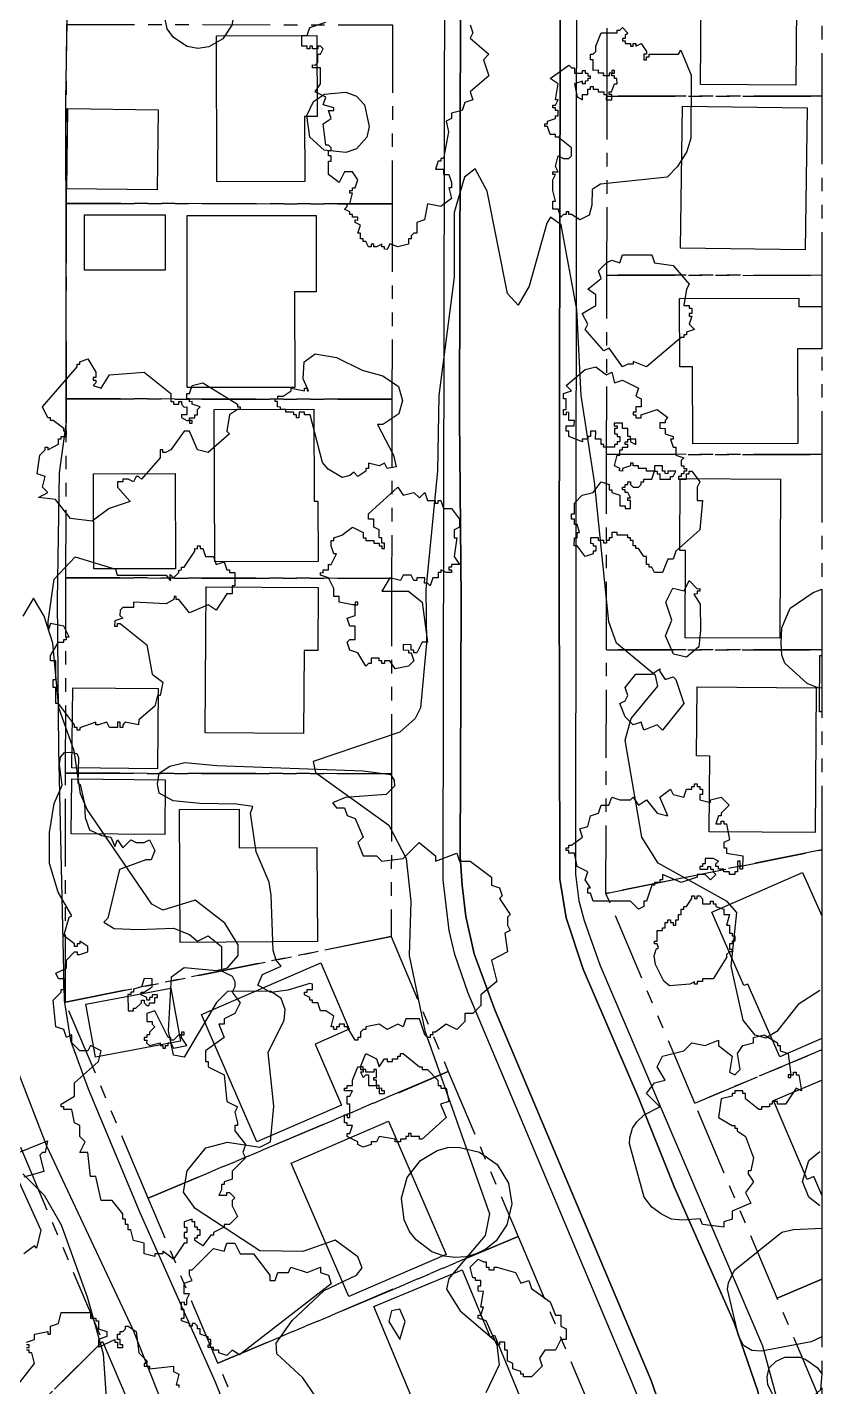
# Model space of a CAD drawing. Header units: metres. Extents: x -550 to 550, y -500 to 950.
# Drawn here: x 475.7 to 550, y 133.3 to 260.5 of the extents above; entities that cross this region are included whole.
import ezdxf

# ---------------------------------------------------------------- set-up
doc = ezdxf.new("R2010")
doc.units = ezdxf.units.M
doc.header["$LTSCALE"] = 2
doc.linetypes.add('PHANTOM', pattern=[6.35, 3.175, -0.635, 0.635, -0.635, 0.635, -0.635])
for name, color, linetype in [('SITE-BLDG-EXIST', 7, 'CONTINUOUS'), ('SITE-PROPERTY', 7, 'PHANTOM'), ('SITE-ROAD-CURB', 7, 'CONTINUOUS'), ('SITE-ROAD-GRAVEL', 32, 'CONTINUOUS'), ('SITE-ROAD-PAVED', 7, 'CONTINUOUS'), ('SITE-TREE-CANOPY', 94, 'CONTINUOUS'), ('TOPO-CONTOUR-MINOR', 9, 'CONTINUOUS')]:
    doc.layers.add(name, color=color, linetype=linetype)

msp = doc.modelspace()

# ---------------------------------------------------------------- linework, layer by layer
at = {"layer": 'SITE-BLDG-EXIST'}
for points in [[(538.64, 255.15), (538.72, 263.13), (538.23, 263.14), (538.29, 269.97), (547.71, 269.89), (547.57, 255.07)], [(493.36, 259.68), (502.75, 259.71), (502.78, 252.15), (501.62, 252.15), (501.64, 246.06), (493.41, 246.04)], [(479.46, 252.89), (487.91, 252.78), (487.83, 245.28), (479.37, 245.38)], [(548.45, 239.66), (536.77, 239.83), (536.96, 253.11), (548.64, 252.95)], [(488.58, 237.76), (481.03, 237.75), (481.02, 242.93), (488.57, 242.94)], [(490.64, 226.78), (490.63, 242.87), (502.7, 242.89), (502.71, 235.74), (500.68, 235.74), (500.69, 226.79)], [(547.72, 230.4), (547.76, 221.55), (537.93, 221.5), (537.89, 228.71), (536.72, 228.71), (536.69, 235.1), (547.85, 235.15), (547.85, 234.35), (550, 234.36), (550, 230.41)], [(493.23, 210.46), (493.17, 224.72), (502.49, 224.76), (502.52, 216.15), (502.86, 216.15), (502.89, 210.5)], [(481.87, 218.69), (489.52, 218.72), (489.54, 209.83), (481.9, 209.8)], [(546.08, 203.33), (537.23, 203.35), (537.26, 211.53), (536.73, 211.53), (536.75, 218.26), (546.14, 218.22)], [(492.32, 194.47), (492.42, 208.14), (502.88, 208.08), (502.84, 202.17), (501.58, 202.18), (501.52, 194.41)], [(549.8, 196.42), (549.82, 201.69), (550, 201.69), (550, 196.42)], [(479.92, 198.68), (487.91, 198.61), (487.85, 191.11), (479.85, 191.18)], [(549.38, 185.13), (539.46, 185.21), (539.52, 192.3), (538.29, 192.32), (538.34, 198.77), (549.48, 198.68)], [(479.83, 190.15), (488.57, 190.08), (488.53, 184.95), (479.79, 185.01)], [(489.99, 174.84), (489.9, 187.3), (495.48, 187.34), (495.5, 183.7), (502.77, 183.75), (502.83, 174.93)], [(546.06, 164.14), (543.07, 170.96), (542.71, 170.81), (539.7, 177.7), (548.21, 181.41), (550, 177.33), (550, 165.87)], [(493.31, 165.01), (491.97, 168.1), (503.12, 172.94), (505.8, 166.74), (502.6, 165.35), (505.07, 159.63), (497.14, 156.19)], [(482.07, 164.12), (481.15, 169.09), (489.1, 170.57), (490.02, 165.6)], [(549.25, 152.94), (548.63, 152.67), (545.48, 160.05), (550, 161.98), (550, 151.19)], [(504, 145.74), (500.36, 154.2), (509.47, 158.12), (514.85, 145.64), (505.74, 141.71)], [(508.1, 140.8), (516.36, 144.23), (518.98, 137.92), (519.37, 138.09), (522.53, 130.46), (513.88, 126.88)]]:
    msp.add_lwpolyline(points, close=True, dxfattribs=at)
at = {"layer": 'SITE-PROPERTY'}
for points in [[(529.92, 254.05), (529.95, 270.81), (550, 270.78), (550, 254.03)], [(509.81, 243.96), (479.34, 244.01), (479.36, 260.76), (509.84, 260.72)], [(529.9, 237.3), (529.92, 254.05), (550, 254.03), (550, 237.27)], [(509.79, 225.68), (479.31, 225.72), (479.34, 244.01), (509.81, 243.96)], [(529.87, 220.54), (529.9, 237.3), (550, 237.27), (550, 220.51)], [(509.76, 208.92), (479.29, 208.97), (479.31, 225.72), (509.79, 225.68)], [(529.85, 202.25), (529.87, 220.54), (550, 220.51), (550, 202.22)], [(509.74, 190.64), (479.26, 190.69), (479.29, 208.97), (509.76, 208.92)], [(529.81, 179.44), (529.85, 202.25), (550, 202.22), (550, 183.52)], [(509.72, 175.4), (479.24, 169.25), (479.26, 190.69), (509.74, 190.64)], [(538.12, 159.8), (529.81, 179.44), (550, 183.52), (550, 164.82)], [(486.99, 150.91), (479.24, 169.25), (509.72, 175.4), (515.06, 162.77)], [(460.95, 115.81), (458.65, 117.71), (456.02, 119.12), (453.16, 119.99), (450.18, 120.29), (450.23, 161.55), (470.08, 167.39), (482.72, 137.52)], [(545.82, 141.56), (538.12, 159.8), (550, 164.82), (550, 143.33)], [(493.51, 135.47), (486.99, 150.91), (515.06, 162.77), (521.58, 147.34)], [(498.42, 123.89), (493.51, 135.47), (521.58, 147.34), (529.76, 128)], [(549.84, 128.04), (549.84, 132.04), (545.82, 141.56), (550, 143.33), (550, 128.04)], [(460.91, 94.27), (462.81, 96.58), (464.23, 99.2), (465.1, 102.06), (465.39, 105.03), (465.11, 108.01), (464.24, 110.86), (462.84, 113.5), (460.95, 115.81), (482.72, 137.52), (494.59, 109.46)]]:
    msp.add_lwpolyline(points, close=True, dxfattribs=at)
at = {"layer": 'SITE-ROAD-CURB'}
for points in [[(545.27, -29.69), (545.56, 123.22), (545.04, 127.72), (544.01, 132.86), (541.82, 139.21), (536.23, 151.92), (532.89, 160.24), (527.69, 172.34), (526.09, 177.16), (525.5, 180.76), (525.42, 209.94), (525.71, 355.67)], [(516.38, 340.12), (516.12, 223.96), (516.26, 206.97), (516.18, 182.91), (516.35, 180.22), (516.71, 177.27), (517.47, 173.79), (519.42, 168.54), (534.05, 133.85), (535.8, 128.75)], [(533.23, 131.26), (532.24, 133.75), (516.92, 170.12), (515.68, 173.73), (515.14, 175.97), (514.57, 180.7), (514.85, 335.94)], [(527.07, 301.9), (526.95, 181.25), (527.28, 178.75), (527.77, 176.92), (529.23, 172.77), (544.45, 137.11), (546.32, 130.17), (546.72, 127.01), (546.95, 124.72), (547.01, 114.07), (546.86, 59.04)]]:
    msp.add_lwpolyline(points, dxfattribs=at)
at = {"layer": 'SITE-ROAD-GRAVEL'}
for points in [[(479.48, 266.55), (479.25, 253.66), (479.32, 223.58), (478.67, 218.81), (478.48, 206.85), (478.6, 192.92), (479.11, 169.42), (479.71, 165.67), (481.38, 161.16), (486.19, 149.59), (493.25, 133.74), (500.52, 115.44)], [(490.98, 125.01), (485.57, 138.59), (477.5, 155.8), (474.38, 163.87), (473.52, 167.91), (472.99, 168.65), (471.87, 168.91), (470.03, 168.77), (458.75, 164.61), (436.16, 157.79), (433.03, 155.56), (427.59, 149.81), (421.01, 143.53), (408.8, 131.19)]]:
    msp.add_lwpolyline(points, dxfattribs=at)
at = {"layer": 'SITE-ROAD-PAVED'}
for points in [[(525.71, 355.67), (525.42, 209.94), (525.5, 180.76), (526.09, 177.16), (527.69, 172.34), (532.89, 160.24), (536.23, 151.92), (541.82, 139.21), (544.01, 132.86), (545.04, 127.72), (545.56, 123.22), (545.27, -29.69)], [(535.8, 128.75), (534.05, 133.85), (519.42, 168.54), (517.47, 173.79), (516.71, 177.27), (516.35, 180.22), (516.18, 182.91), (516.26, 206.97), (516.12, 223.96), (516.38, 340.12)]]:
    msp.add_lwpolyline(points, dxfattribs=at)
at = {"layer": 'SITE-TREE-CANOPY'}
for points in [[(495, 261.69), (494.81, 260.69), (493.97, 259.42), (492.65, 258.66), (491.64, 258.52), (490.64, 258.7), (489.36, 259.53), (488.77, 260.36), (488.44, 261.85), (488.83, 263.33), (489.43, 264.14), (490.74, 264.93), (491.75, 265.08), (493.23, 264.72), (494.05, 264.11), (494.84, 262.81)], [(530.1, 256.21), (530.1, 255.96), (529.59, 255.96), (529.6, 256.21), (529.1, 256.21), (529.1, 256.47), (528.6, 256.45), (528.6, 257.46), (528.35, 257.46), (528.35, 257.96), (528.6, 257.96), (528.85, 258.21), (528.85, 258.71), (529.35, 259.96), (530.85, 259.96), (530.85, 260.21), (531.1, 260.21), (531.35, 260.46), (531.85, 259.95), (531.6, 259.71), (531.6, 259.45), (531.35, 259.45), (531.35, 259.21), (531.6, 259.21), (531.6, 258.97), (532.1, 258.96), (532.1, 258.71), (532.35, 258.71), (532.34, 258.96), (532.6, 258.96), (532.6, 258.71), (533.1, 258.96), (533.6, 258.21), (533.6, 257.96), (533.35, 257.96), (533.35, 257.46), (533.6, 257.46), (533.6, 257.71), (533.85, 257.71), (533.85, 257.96), (536.6, 257.96), (536.8, 258.36), (537.78, 256.01), (537.74, 250.11), (537.37, 248.88), (536.49, 247.45), (535.54, 246.48), (529.29, 245.82), (528.52, 245.31), (528.48, 243.84), (528.24, 242.91), (527.35, 242.46), (526.59, 242.96), (526.35, 242.96), (526.35, 243.21), (526.1, 243.21), (526.1, 242.96), (525.85, 242.97), (525.6, 242.71), (525.35, 243.46), (524.85, 243.46), (524.85, 244.21), (525.1, 244.21), (524.85, 245.21), (524.85, 246.21), (525.1, 246.71), (524.85, 246.72), (524.85, 246.96), (525.35, 246.96), (525.1, 247.46), (525.34, 248.46), (525.85, 248.22), (526.35, 248.22), (526.59, 248.46), (526.6, 249.2), (525.35, 250.21), (525.1, 250.21), (525.1, 250.46), (524.6, 250.46), (524.35, 251.21), (524.1, 251.21), (524.1, 251.45), (524.35, 251.47), (524.35, 251.71), (525.1, 251.97), (525.1, 252.21), (525.35, 252.21), (525.35, 252.71), (525.1, 252.71), (525.1, 252.96), (524.85, 252.96), (524.84, 253.21), (525.1, 253.21), (525.35, 253.71), (525.1, 253.71), (525.35, 255.21), (524.59, 255.71), (526.34, 256.96), (526.6, 256.71), (526.85, 256.71), (526.85, 256.21), (527.6, 256.21), (527.6, 256.46), (527.85, 256.46), (527.85, 256.21), (528.1, 256.21), (528.1, 255.95), (528.34, 255.95), (528.34, 255.71), (528.1, 255.71), (528.1, 255.47), (527.85, 255.45), (527.85, 255.21), (527.6, 255.21), (527.6, 255.46), (526.85, 255.21), (527.1, 253.97), (527.6, 253.71), (527.6, 254.21), (528.1, 254.21), (528.1, 254.71), (528.35, 254.71), (528.35, 254.96), (528.6, 254.96), (528.6, 254.71), (529.09, 254.71), (529.09, 254.46), (529.6, 254.46), (529.6, 254.21), (529.85, 254.21), (529.84, 253.71), (530.35, 253.71), (530.35, 254.21), (530.1, 254.21), (530.1, 254.46), (530.34, 254.46), (530.6, 255.21), (530.85, 255.21), (530.84, 255.71), (530.6, 255.71), (530.6, 255.96), (530.35, 255.96), (530.35, 256.21)], [(530.6, 256.21), (530.6, 256.46), (530.35, 256.46), (530.35, 256.21)], [(536.1, 238.21), (537.6, 236.45), (537.34, 235.97), (537.1, 234.46), (537.6, 234.46), (537.59, 234.21), (537.85, 234.21), (537.85, 233.71), (537.59, 233.71), (537.6, 233.46), (537.85, 233.46), (537.6, 232.71), (538.1, 232.2), (537.35, 231.96), (537.35, 231.71), (537.1, 231.71), (537.1, 231.46), (536.85, 231.46), (533.6, 228.71), (532.35, 229.21), (532.35, 228.96), (531.84, 228.96), (531.35, 228.71), (530.1, 230.46), (529.6, 230.21), (527.85, 232.21), (528.1, 232.71), (527.59, 233.71), (528.85, 234.46), (528.85, 235.46), (528.1, 235.97), (529.35, 236.97), (529.1, 237.71), (529.85, 238.46), (530.35, 238.71), (531.1, 238.46), (531.35, 239.21), (534.1, 239.21), (534.35, 238.46)], [(490.85, 223.96), (491.35, 223.96), (491.35, 224.21), (491.6, 224.21), (491.6, 224.71), (491.85, 224.96), (491.1, 225.21), (491.1, 225.47), (490.85, 225.45), (490.85, 225.71), (490.6, 225.71), (490.6, 226.21), (490.84, 226.21), (491.1, 226.96), (492.1, 227.21), (495.34, 225.22), (495.34, 224.96), (495.6, 224.96), (495.6, 224.71), (495.35, 224.72), (494.6, 224.22), (494.34, 222.71), (494.6, 222.46), (492.6, 220.71), (491.6, 220.96), (490.85, 222.71), (490.35, 222.71), (489.1, 220.96), (488.6, 220.71), (488.34, 220.71), (488.35, 220.96), (488.1, 220.96), (488.1, 220.21), (486.35, 218.21), (486.09, 218.46), (485.85, 218.46), (485.6, 217.96), (485.1, 218.21), (484.6, 218.21), (484.6, 217.97), (484.1, 217.97), (484.1, 217.47), (485.29, 216.1), (483.33, 215.46), (481.74, 214.29), (479.71, 214.52), (478.31, 216.3), (476.73, 216.48), (477.6, 216.96), (477.1, 217.46), (477.35, 218.46), (476.6, 218.71), (476.85, 220.46), (477.35, 220.96), (477.35, 221.21), (477.6, 221.21), (477.6, 220.95), (478.6, 221.47), (478.6, 221.97), (478.85, 221.97), (478.85, 222.21), (479.35, 222.21), (479.34, 222.71), (479.1, 222.71), (479.1, 222.96), (478.1, 223.71), (477.85, 223.71), (477.85, 223.96), (477.6, 223.96), (477.1, 224.96), (480.35, 228.72), (480.35, 228.96), (480.6, 228.96), (480.6, 229.2), (481.35, 229.46), (482.1, 228.21), (482.1, 227.71), (481.85, 227.71), (481.85, 227.46), (482.1, 227.46), (482.1, 227.21), (481.85, 226.96), (482.6, 226.71), (483.35, 227.96), (486.6, 228.21), (489.1, 226.21), (489.1, 225.46), (489.35, 225.46), (489.35, 225.21), (489.85, 225.21), (489.85, 225.46), (490.1, 225.46), (490.1, 225.21), (490.34, 224.95), (490.6, 224.97), (490.6, 224.21), (490.1, 224.21), (490.1, 223.97), (490.6, 223.71), (490.85, 223.71)], [(509.94, 220.45), (510.19, 219.35), (509.35, 219.21), (509.09, 219.71), (508.6, 219.46), (507.6, 219.71), (507.6, 219.21), (507.35, 219.21), (507.35, 218.96), (506.6, 218.46), (506.21, 218.85), (505.86, 218.56), (505.13, 218.37), (503.82, 219.13), (503.29, 219.76), (502.15, 224.21), (501.6, 224.21), (501.6, 224.46), (501.1, 224.46), (501.09, 223.96), (500.85, 223.96), (500.85, 224.21), (500.6, 224.21), (500.6, 224.46), (499.85, 224.46), (499.85, 224.71), (499.35, 224.71), (499.35, 224.95), (499.09, 224.96), (499.09, 225.46), (498.85, 225.46), (498.85, 225.71), (499.1, 225.71), (499.1, 225.96), (499.6, 225.96), (500.35, 226.46), (500.35, 226.71), (501.6, 226.46), (501.6, 226.71), (501.85, 226.71), (501.85, 226.46), (501.99, 226.46), (501.49, 227.58), (501.56, 229.18), (502.62, 229.92), (504.61, 229.6), (507.01, 228.41), (508.92, 227.86), (510.4, 226.89), (510.77, 225.58), (510.44, 224.31), (508.94, 223.32), (508.43, 223.33)], [(532.1, 222.21), (531.85, 222.21), (531.85, 222.96), (531.35, 222.96), (531.35, 223.46), (530.59, 223.46), (530.59, 223.21), (530.85, 223.21), (530.85, 222.96), (530.6, 222.96), (530.6, 222.46), (530.85, 222.46), (530.85, 222.21), (531.1, 222.21), (531.1, 221.71), (530.85, 221.71), (530.85, 221.46), (530.6, 221.46), (530.6, 221.21), (529.59, 221.21), (529.6, 221.46), (529.35, 221.46), (529.35, 221.96), (528.84, 221.96), (528.85, 222.71), (528.35, 222.71), (528.35, 222.21), (528.1, 222.21), (528.1, 221.96), (527.59, 221.96), (527.6, 221.71), (526.34, 222.21), (526.35, 222.71), (526.1, 222.71), (526.1, 223.21), (526.84, 223.21), (526.85, 223.71), (526.35, 223.71), (526.35, 224.45), (526.09, 224.46), (526.09, 224.21), (525.85, 224.21), (525.85, 224.71), (526.09, 224.71), (526.1, 225.71), (525.85, 225.71), (525.85, 226.21), (526.6, 226.46), (526.1, 226.96), (527.85, 228.46), (528.85, 228.71), (529.85, 227.97), (530.35, 228.21), (530.6, 227.21), (531.35, 227.46), (532.85, 226.71), (532.6, 225.96), (533.1, 225.71), (533.1, 224.96), (532.6, 224.96), (532.6, 224.46), (532.34, 224.46), (532.35, 224.21), (532.6, 224.21), (532.6, 223.96), (533.1, 223.96), (533.1, 224.21), (534.6, 224.71), (535.6, 223.97), (535.35, 223.71), (535.35, 223.47), (534.85, 223.47), (534.85, 222.97), (535.35, 222.96), (535.35, 222.46), (536.1, 222.21), (536.1, 221.96), (535.85, 221.96), (536.1, 221.21), (536.35, 221.21), (536.35, 220.46), (537.1, 220.21), (536.85, 219.96), (536.85, 219.46), (537.1, 219.46), (537.1, 219.21), (537.35, 219.21), (537.34, 218.96), (537.1, 218.96), (537.1, 218.71), (536.85, 218.71), (536.85, 218.46), (536.6, 218.46), (536.6, 218.21), (537.35, 218.21), (537.34, 218.71), (537.6, 218.71), (537.6, 218.96), (537.85, 218.96), (538.6, 217.95), (538.35, 217.47), (538.35, 216.21), (538.85, 216.21), (538.6, 213.46), (536.35, 211.46), (536.1, 210.71), (535.6, 210.71), (535.1, 209.46), (534.35, 209.46), (534.1, 209.96), (533.85, 209.96), (533.85, 210.21), (533.6, 210.21), (533.6, 210.96), (533.35, 210.96), (532.85, 211.71), (532.6, 211.71), (532.6, 211.96), (532.35, 211.96), (532.35, 212.46), (532.1, 212.46), (532.1, 212.71), (531.85, 212.71), (531.85, 212.96), (530.85, 212.96), (530.85, 213.21), (530.35, 213.22), (530.35, 212.71), (530.1, 212.71), (530.1, 212.46), (529.85, 212.46), (529.85, 212.21), (529.6, 212.21), (529.6, 212.46), (529.1, 212.46), (529.1, 212.7), (528.35, 212.71), (528.35, 212.21), (528.6, 212.2), (528.6, 211.96), (528.85, 211.96), (528.85, 211.46), (528.6, 211.46), (528.6, 211.21), (527.85, 210.96), (527.1, 211.96), (526.84, 211.96), (526.85, 212.71), (527.1, 212.71), (527.1, 213.21), (527.34, 213.21), (527.1, 213.96), (526.85, 213.96), (526.85, 214.47), (526.6, 214.47), (526.6, 214.95), (526.85, 214.97), (526.85, 215.96), (527.59, 216.71), (528.6, 216.95), (529.35, 217.95), (530.1, 217.71), (530.1, 217.21), (530.35, 217.21), (530.35, 216.96), (531.1, 216.71), (531.1, 215.71), (531.6, 215.71), (531.6, 215.46), (532.09, 215.46), (532.1, 216.21), (531.85, 216.21), (531.85, 216.46), (532.1, 216.46), (531.85, 216.96), (531.6, 216.96), (531.6, 217.21), (531.35, 217.21), (531.35, 217.46), (531.6, 217.46), (531.6, 217.71), (531.84, 217.71), (531.85, 217.96), (532.1, 217.96), (532.1, 217.71), (532.35, 217.46), (532.85, 217.46), (533.09, 217.71), (533.1, 217.96), (533.35, 217.96), (533.35, 218.21), (534.1, 218.21), (534.35, 218.96), (533.59, 218.96), (533.6, 219.21), (532.85, 219.21), (532.85, 219.46), (532.35, 219.46), (532.35, 219.71), (532.1, 219.71), (532.1, 219.46), (531.35, 219.21), (531.35, 218.96), (531.09, 218.97), (531.1, 219.21), (530.6, 219.46), (530.85, 220.46), (531.1, 220.46), (531.1, 220.96), (531.35, 220.96), (531.35, 221.21), (531.85, 221.21), (531.85, 221.46), (531.6, 221.46), (531.6, 221.71), (531.85, 221.71), (531.85, 221.96), (532.1, 221.96)], [(490.85, 223.46), (491.1, 223.46), (491.09, 223.71), (490.85, 223.71)], [(532.1, 221.71), (532.6, 221.45), (532.59, 221.96), (532.1, 221.96)], [(534.6, 218.96), (534.6, 218.7), (534.84, 218.7), (534.85, 218.22), (535.85, 218.21), (535.85, 218.46), (536.1, 218.46), (536.35, 218.96), (535.6, 218.96), (535.6, 218.71), (535.35, 218.72), (535.35, 218.96), (535.1, 218.96), (535.1, 219.46), (534.35, 219.46), (534.35, 218.96)], [(506.1, 206.46), (504.84, 206.71), (504.84, 207.21), (504.35, 207.21), (504.35, 207.96), (503.85, 208.96), (503.1, 209.21), (503.1, 209.46), (503.34, 209.45), (503.35, 209.71), (503.85, 209.71), (503.84, 210.21), (504.1, 210.21), (504.6, 211.21), (504.34, 211.21), (504.1, 211.96), (504.1, 212.46), (504.35, 212.46), (504.35, 212.71), (505.1, 212.96), (506.1, 213.71), (507.1, 213.21), (507.1, 212.71), (507.34, 212.71), (507.34, 212.46), (508.1, 212.46), (508.1, 212.21), (508.6, 212.21), (508.6, 211.96), (508.85, 211.96), (508.85, 211.71), (509.1, 211.71), (509.1, 212.21), (508.85, 212.21), (508.85, 212.71), (508.59, 212.71), (508.6, 213.46), (508.1, 213.71), (508.1, 214.47), (507.6, 214.46), (507.6, 214.96), (510.35, 217.46), (510.85, 216.71), (511.85, 216.96), (512.35, 216.46), (512.85, 216.96), (513.1, 216.21), (513.84, 216.21), (513.84, 215.96), (514.1, 215.96), (514.1, 216.2), (514.35, 216.22), (514.6, 215.46), (515.35, 215.46), (516.1, 214.46), (516.1, 213.71), (515.6, 213.46), (515.6, 212.71), (515.85, 212.71), (515.6, 210.96), (516.1, 210.21), (515.35, 210.21), (515.35, 209.96), (515.1, 209.96), (515.1, 209.71), (515.35, 209.71), (515.35, 209.46), (514.85, 209.46), (514.35, 209.71), (514.35, 209.46), (514.1, 209.46), (514.1, 208.96), (513.6, 208.96), (513.35, 208.21), (513.1, 208.46), (512.84, 208.46), (512.85, 208.96), (512.1, 208.97), (512.1, 208.71), (511.85, 208.71), (511.6, 209.21), (510.84, 209.21), (510.6, 208.71), (509.6, 208.96), (508.85, 207.71), (511.35, 207.71), (512.6, 206.71), (513.1, 202.96), (512.6, 202.96), (512.1, 201.96), (511.85, 201.96), (511.85, 202.21), (511.59, 202.21), (511.6, 202.71), (510.85, 202.72), (510.85, 202.22), (511.35, 202.21), (511.35, 201.96), (511.6, 201.96), (511.85, 201.21), (511.35, 200.71), (510.1, 200.46), (509.6, 201.22), (509.1, 201.21), (509.1, 200.96), (508.85, 200.96), (508.85, 201.21), (508.59, 201.21), (508.59, 201.46), (507.85, 201.46), (507.85, 200.96), (507.6, 200.96), (507.35, 200.71), (506.6, 201.96), (505.85, 202.21), (505.6, 202.96), (505.84, 203.21), (506.35, 203.21), (506.34, 204.46), (505.85, 204.46), (505.6, 205.21), (506.35, 205.46), (506.35, 206.46)], [(485.6, 206.71), (485.6, 206.21), (484.6, 206.21), (484.35, 205.96), (484.34, 205.46), (484.6, 205.21), (483.85, 204.96), (483.84, 204.46), (484.1, 204.46), (484.1, 204.71), (484.35, 204.71), (486.85, 202.71), (487.35, 199.96), (488.35, 199.21), (488.1, 197.96), (487.85, 197.96), (487.6, 196.96), (486.1, 195.7), (486.09, 195.22), (484.84, 195.46), (484.6, 195.21), (484.6, 194.96), (484.35, 194.96), (484.35, 195.46), (484.1, 195.46), (484.1, 194.96), (483.35, 194.96), (483.1, 195.46), (482.34, 195.21), (482.1, 195.21), (482.1, 195.46), (480.6, 194.95), (480.6, 194.71), (480.35, 194.71), (480.35, 194.96), (480.1, 194.96), (480.1, 195.21), (478.6, 197.22), (478.34, 197.2), (478.35, 198.71), (478.1, 198.71), (478.09, 199.46), (478.35, 199.46), (478.35, 201.21), (477.85, 201.21), (477.85, 201.71), (478.6, 202.96), (479.1, 202.95), (479.1, 203.21), (479.35, 203.21), (479.35, 203.46), (479.59, 203.45), (479.1, 204.46), (477.85, 204.71), (477.65, 204.12), (477.62, 204.89), (478.2, 208.85), (480.15, 210.94), (483.94, 209.77), (484.08, 209.23), (488.65, 209.21), (489.08, 208.68), (489.04, 209.27), (489.35, 208.96), (489.85, 209.46), (489.85, 209.7), (490.1, 209.72), (490.09, 209.96), (490.35, 209.96), (491.35, 211.46), (491.35, 211.71), (491.6, 211.7), (491.6, 211.96), (491.85, 211.96), (491.85, 211.72), (492.1, 211.72), (492.35, 210.96), (493.1, 210.96), (493.35, 210.21), (494.1, 210.46), (494.35, 209.71), (494.6, 209.71), (494.6, 209.47), (495.1, 209.46), (495.1, 208.21), (494.85, 208.21), (494.85, 207.46), (494.35, 207.46), (493.35, 205.96), (492.6, 206.46), (490.85, 205.71), (489.84, 206.96), (489.6, 206.96), (489.6, 207.21), (489.4, 207.21), (489.37, 206.96), (488.65, 206.55)], [(537.6, 208.71), (538.35, 207.95), (538.6, 207.97), (538.6, 207.71), (538.35, 207.71), (538.35, 207.47), (538.03, 207.45), (538.61, 206.51), (538.64, 204.09), (538.5, 202.5), (537.34, 201.56), (536.12, 201.83), (535.38, 203.55), (535.97, 205), (535.41, 206.71), (536.07, 208.02), (537.13, 207.77)], [(549.64, 198.69), (548.63, 199.08), (546.53, 200.98), (546.25, 201.73), (546.19, 202.85), (546.25, 204.29), (547.03, 206.13), (549.18, 207.6), (550, 207.92), (550, 198.66)], [(506.6, 206.46), (506.6, 206.71), (506.35, 206.71), (506.35, 206.46)], [(535.35, 199.46), (536.1, 199.72), (536.34, 199.46), (537.1, 197.21), (535.1, 194.71), (534.6, 195.21), (533.35, 194.71), (533.1, 195.46), (532.35, 195.21), (531.6, 195.96), (531.1, 197.21), (531.6, 197.46), (531.85, 197.96), (531.6, 198.71), (532.6, 199.96), (534.1, 199.96), (534.85, 200.46), (534.85, 200.21)], [(479.6, 177.21), (479.84, 177.34), (478.57, 179.55), (477.74, 182.23), (477.75, 185.13), (478.2, 187.86), (478.93, 189.58), (478.68, 191.52), (478.79, 192.2), (479.17, 192.63), (479.71, 192.66), (480.3, 192.53), (480.46, 192.16), (480.41, 189.75), (480.62, 189.62), (481.03, 187.85), (481.1, 186.54), (481.48, 185.38), (482.62, 184.85), (483.48, 184.7), (483.85, 183.83), (484.1, 184.46), (484.6, 183.72), (485.35, 184.46), (485.85, 184.21), (486.6, 184.21), (487.1, 184.46), (487.6, 183.46), (487.27, 182.57), (486.75, 182.58), (484.3, 181.68), (483.21, 177.14), (482.83, 176.74), (483.8, 176.17), (486.04, 176.07), (489.34, 176.18), (490.85, 175.59), (491.6, 174.96), (492.59, 175.46), (493.85, 174.46), (493.85, 172.21), (494.85, 171.71), (495.1, 171.21), (495.1, 170.71), (494.85, 170.21), (495.6, 169.21), (495.1, 168.21), (494.09, 167.71), (494.1, 167.21), (493.6, 167.21), (494.1, 165.96), (492.35, 164.71), (492.35, 163.71), (492.6, 163.7), (492.6, 163.22), (494.1, 162.46), (494.34, 159.97), (495.35, 159.46), (495.1, 158.96), (495.35, 157.96), (495.35, 157.71), (495.1, 157.71), (495.1, 157.21), (496.1, 155.96), (495.85, 155.21), (496.1, 154.71), (494.85, 153.46), (494.85, 152.71), (494.1, 152.46), (494.1, 152.21), (493.85, 152.21), (493.85, 151.71), (493.6, 151.21), (494.35, 151.21), (494.35, 151.46), (494.59, 151.46), (495.1, 150.97), (494.85, 150.71), (494.85, 150.21), (495.35, 149.21), (494.6, 148.46), (494.1, 148.46), (494.1, 148.21), (493.1, 147.71), (493.1, 147.46), (492.85, 147.46), (492.1, 146.46), (491.34, 146.97), (491.34, 147.21), (491.6, 147.21), (491.6, 147.47), (491.85, 147.47), (491.84, 147.95), (491.6, 147.96), (491.6, 148.21), (491.35, 148.21), (491.35, 148.71), (491.1, 148.71), (491.1, 148.96), (490.35, 148.71), (490.35, 148.21), (490.59, 148.21), (490.6, 147.71), (490.35, 147.71), (490.35, 147.21), (490.6, 147.21), (490.6, 146.71), (490.35, 146.71), (489.35, 145.21), (488.34, 145.96), (488.34, 145.71), (487.6, 145.71), (487.6, 145.46), (486.6, 145.71), (486.6, 146.72), (485.6, 146.96), (485.35, 147.96), (485.1, 147.96), (485.1, 148.46), (484.85, 148.46), (484.85, 148.96), (484.6, 148.96), (484.6, 149.47), (483.6, 150.71), (482.6, 150.71), (482.1, 152.96), (481.6, 152.96), (481.35, 155.21), (480.6, 155.21), (481.1, 156.21), (480.6, 156.71), (480.6, 157.71), (480.1, 157.96), (479.85, 159.22), (479.1, 159.21), (479.1, 159.46), (478.85, 159.46), (478.85, 159.71), (480.1, 160.46), (480.1, 161.71), (482.35, 163.71), (482.6, 164.71), (481.6, 165.21), (481.35, 164.71), (480.6, 164.71), (479.85, 165.46), (479.84, 166.21), (479.35, 165.96), (479.1, 166.71), (478.35, 166.96), (478.1, 169.46), (478.84, 170.21), (478.85, 170.46), (479.1, 170.46), (479.1, 171.46), (478.6, 171.46), (478.35, 171.97), (479.35, 172.46), (479.35, 173.21), (480.1, 173.97), (480.35, 173.96), (480.35, 173.71), (480.6, 173.71), (481.35, 173.96), (481.35, 174.46), (480.6, 174.97), (480.6, 174.71), (480.35, 174.71), (480.35, 174.47), (480.1, 174.47), (480.1, 174.71), (479.1, 175.46)], [(495.23, 187.8), (491.83, 187.87), (489.31, 188.11), (488.01, 188.81), (487.86, 189.65), (488.01, 190.69), (489.01, 191.34), (490.42, 191.69), (493.41, 191.4), (507.08, 190.91), (509.66, 190.58), (509.99, 190.05), (510.02, 189.48), (509.24, 188.71), (505.44, 188.41), (504.23, 187.92), (504.6, 187.46), (505.35, 187.46), (505.6, 186.72), (506.35, 186.46), (507.1, 184.71), (506.6, 184.21), (507.1, 182.96), (508.35, 182.96), (508.85, 182.46), (510.85, 182.72), (512.34, 184.22), (513.85, 182.96), (513.85, 182.46), (515.85, 183.21), (516.1, 182.46), (517.1, 182.46), (519.1, 180.96), (519.1, 180.21), (519.85, 179.96), (520.1, 179.21), (519.85, 178.96), (520.85, 177.46), (520.59, 177.21), (520.6, 176.46), (520.85, 175.96), (520.35, 175.71), (520.6, 173.96), (519.1, 173.21), (519.6, 171.21), (518.1, 169.96), (518.1, 168.96), (517.35, 168.21), (516.6, 168.21), (516.6, 167.46), (515.85, 166.71), (514.85, 167.22), (513.85, 166.46), (513.59, 166.46), (513.6, 166.22), (513.35, 166.2), (513.35, 165.96), (513.1, 165.96), (512.85, 166.21), (512.35, 167.71), (511.1, 167.71), (510.85, 166.96), (510.35, 167.21), (509.35, 166.71), (508.6, 167.21), (507.35, 166.96), (507.34, 166.71), (507.1, 166.71), (506.85, 166.46), (506.85, 165.96), (506.6, 165.96), (506.6, 165.71), (506.35, 165.71), (505.6, 166.96), (505.35, 166.96), (505.35, 167.22), (504.85, 167.21), (504.84, 166.96), (504.6, 166.96), (504.6, 166.7), (504.35, 166.71), (504.35, 166.96), (504.1, 166.96), (504.35, 167.96), (503.6, 168.46), (503.1, 168.46), (502.85, 169.21), (502.35, 169.21), (502.35, 169.46), (502.1, 169.46), (502.1, 169.71), (501.6, 169.96), (501.6, 170.21), (501.85, 170.21), (501.85, 170.46), (502.35, 170.46), (502.35, 170.96), (502.1, 171.01), (500.05, 170.39), (498.47, 170.18), (497.24, 170.85), (497.68, 171.86), (499.43, 172.62), (498.95, 173.19), (498.69, 174.1), (498.49, 179.29), (498.3, 180.49), (497.09, 183.34), (496.56, 186.96), (496.77, 187.57)], [(538.35, 189.46), (538.6, 189.46), (538.6, 189.21), (538.85, 189.21), (538.85, 188.71), (538.6, 188.71), (538.6, 188.21), (539.6, 187.96), (539.6, 188.21), (540.59, 188.46), (541.34, 187.71), (540.6, 186.96), (540.6, 186.71), (540.35, 186.71), (540.1, 185.96), (540.6, 185.96), (540.6, 186.21), (540.84, 186.21), (540.85, 185.96), (541.1, 185.96), (541.35, 184.46), (540.85, 184.21), (540.85, 183.71), (541.1, 183.71), (541.1, 183.21), (542.6, 182.95), (542.59, 181.71), (542.35, 181.71), (542.35, 182.47), (542.1, 182.45), (542.1, 181.46), (541.85, 181.47), (541.85, 181.21), (541.35, 181.21), (541.35, 181.45), (540.85, 181.46), (540.85, 181.71), (540.35, 181.71), (540.35, 181.96), (540.09, 181.96), (540.1, 182.21), (540.35, 182.46), (539.85, 182.71), (539.1, 182.71), (539.1, 182.21), (538.85, 182.21), (538.84, 181.96), (538.6, 181.96), (538.6, 181.71), (539.35, 181.71), (539.35, 181.96), (539.6, 181.96), (539.6, 181.71), (539.85, 181.71), (539.85, 181.46), (540.1, 181.21), (539.59, 180.71), (539.1, 181.21), (538.35, 181.21), (538.34, 180.96), (536.85, 180.46), (535.1, 181.21), (535.1, 180.71), (534.85, 180.71), (534.85, 180.46), (534.35, 180.46), (534.35, 180.21), (534.1, 180.21), (533.6, 178.71), (533.35, 178.71), (533.35, 178.21), (532.85, 177.96), (532.1, 178.71), (528.6, 178.71), (528.35, 179.46), (528.1, 179.46), (528.1, 179.96), (528.35, 179.96), (527.85, 180.71), (528.1, 181.46), (527.1, 181.96), (526.85, 183.21), (526.35, 183.21), (526.35, 183.46), (526.1, 183.46), (526.1, 183.71), (526.35, 183.71), (526.35, 183.96), (526.6, 183.96), (527.6, 184.71), (527.35, 185.47), (528.1, 185.71), (528.35, 186.71), (529.1, 186.96), (529.35, 187.71), (530.09, 187.71), (530.35, 188.46), (531.1, 188.21), (532.1, 188.21), (532.35, 188.46), (532.85, 187.71), (533.6, 188.21), (534.6, 186.96), (535.6, 186.71), (534.85, 188.46), (535.85, 189.21), (536.1, 188.71), (537.1, 188.46), (537.35, 189.21), (537.85, 189.21), (537.85, 189.46), (538.1, 189.46), (538.1, 189.71), (538.35, 189.71)], [(534.59, 174.71), (534.35, 174.71), (534.35, 174.96), (534.59, 174.96), (534.6, 175.96), (535.09, 175.96), (535.09, 176.21), (535.35, 176.21), (535.35, 176.71), (535.6, 176.71), (535.59, 176.96), (535.85, 176.96), (535.85, 176.71), (536.1, 176.71), (536.1, 176.46), (536.35, 176.46), (536.35, 176.96), (536.6, 176.96), (536.6, 177.46), (536.84, 177.46), (536.85, 177.96), (537.1, 177.96), (537.1, 178.21), (537.34, 178.21), (537.85, 178.96), (537.84, 179.21), (538.1, 179.21), (538.1, 178.96), (538.35, 178.96), (538.35, 179.21), (538.6, 179.21), (538.85, 178.95), (538.85, 178.47), (539.6, 178.46), (539.6, 178.71), (539.85, 178.71), (539.84, 178.46), (540.1, 178.46), (540.1, 178.21), (540.85, 177.96), (540.85, 177.46), (541.35, 177.46), (541.1, 176.46), (541.35, 176.46), (541.35, 175.71), (541.6, 175.71), (541.6, 175.46), (541.85, 175.46), (541.85, 174.96), (541.6, 174.96), (541.6, 174.71), (541.35, 174.71), (541.35, 174.21), (541.6, 174.21), (541.59, 173.96), (541.35, 173.96), (541.1, 173.71), (541.1, 173.46), (539.85, 171.46), (538.85, 171.46), (538.85, 171.21), (538.35, 171.21), (538.35, 170.96), (538.1, 170.96), (538.09, 171.18), (537.67, 170.94), (535.76, 170.78), (535.22, 171.22), (534.45, 172.78), (534.33, 173.6), (534.51, 174.21), (534.71, 174.38)], [(486.35, 170.71), (485.6, 170.47), (485.6, 170.21), (485.35, 170.21), (485.35, 169.97), (485.09, 169.97), (485.1, 168.46), (485.6, 168.46), (485.6, 168.71), (485.84, 168.71), (486.35, 169.21), (486.35, 169.46), (486.6, 169.46), (486.6, 169.21), (486.85, 168.96), (487.09, 168.96), (487.1, 169.21), (487.6, 169.21), (487.59, 169.71), (487.85, 169.71), (487.85, 169.96), (487.35, 169.96), (487.35, 169.71), (487.1, 169.71), (487.1, 169.46), (486.85, 169.46), (486.85, 169.71), (486.34, 169.96), (486.34, 170.21), (486.6, 170.21), (487.35, 170.71), (487.35, 171.46), (486.6, 171.47)], [(489.85, 166.21), (489.35, 165.71), (489.1, 165.71), (489.1, 165.96), (488.85, 165.96), (487.6, 168.46), (486.85, 168.21), (486.85, 167.46), (487.35, 167.46), (487.35, 167.22), (487.6, 166.96), (487.1, 166.46), (487.1, 166.21), (486.85, 166.21), (486.85, 165.96), (486.6, 165.96), (486.6, 165.71), (486.85, 165.71), (486.84, 165.46), (487.1, 165.21), (488.09, 165.46), (488.09, 165.21), (488.35, 165.21), (488.35, 164.96), (488.6, 164.96), (488.6, 165.21), (488.85, 165.21), (488.85, 165.46), (489.1, 165.46), (489.35, 164.95), (490.59, 165.21), (490.1, 165.96), (490.1, 166.21)], [(490.35, 166.21), (490.35, 166.46), (490.1, 166.46), (490.1, 166.21)], [(547.35, 162.46), (547.35, 162.72), (547.6, 162.71), (547.6, 162.46), (547.84, 162.46), (548.1, 160.96), (547.6, 161.21), (546.6, 159.71), (545.85, 159.71), (545.85, 159.96), (545.35, 159.96), (545.35, 159.71), (545.1, 159.71), (545.1, 159.46), (544.35, 159.46), (544.35, 159.21), (544.1, 159.22), (542.85, 160.21), (542.85, 160.71), (542.6, 160.71), (542.6, 160.96), (541.85, 160.96), (541.85, 160.71), (541.6, 160.71), (541.6, 160.46), (540.6, 160.21), (540.35, 158.46), (541.6, 157.71), (541.85, 157.71), (541.85, 157.46), (542.09, 157.46), (542.09, 157.22), (542.85, 156.71), (543.6, 154.71), (543.35, 153.47), (543.1, 153.47), (543.1, 153.21), (543.6, 152.46), (542.85, 151.46), (543.35, 150.46), (541.6, 149.71), (541.6, 148.96), (540.85, 148.71), (540.85, 148.21), (538.85, 148.46), (538.62, 149), (537, 148.86), (535.93, 148.96), (534.99, 149.42), (534.1, 150.08), (533.38, 151.01), (532.02, 156), (532.04, 156.56), (532.28, 157.48), (532.69, 158.06), (533.38, 158.71), (534.84, 159.47), (533.59, 160.71), (534.35, 161.71), (535.34, 161.96), (534.59, 163.21), (535.09, 164.21), (537.1, 164.71), (537.85, 165.46), (539.1, 165.21), (540.35, 165.7), (540.35, 165.22), (541.6, 164.21), (541.35, 162.71), (541.85, 162.45), (542.35, 162.95), (542.1, 164.46), (542.6, 165.21), (543.6, 165.46), (543.6, 165.96), (544.6, 166.21), (545.85, 165.46), (545.85, 165.21), (546.1, 165.21), (546.1, 164.71), (546.85, 164.46), (547.1, 162.46)], [(507.35, 164.47), (508.35, 163.96), (508.6, 163.21), (509.1, 163.96), (509.35, 163.96), (509.35, 163.71), (509.85, 163.71), (509.85, 163.96), (510.35, 163.96), (510.35, 164.21), (510.6, 164.21), (510.6, 164.46), (510.85, 164.46), (512.35, 163.21), (512.6, 163.21), (512.6, 162.96), (513.1, 162.96), (514.09, 161.97), (514.1, 161.47), (514.35, 161.46), (514.35, 161.21), (514.85, 161.21), (515.1, 159.96), (514.34, 159.71), (514.85, 158.46), (512.6, 156.46), (512.35, 156.46), (512.35, 156.71), (511.6, 156.71), (511.6, 156.96), (511.35, 156.96), (511.35, 156.71), (511.1, 156.71), (511.1, 156.46), (510.6, 156.46), (510.6, 156.21), (510.1, 156.21), (510.1, 156.46), (508.6, 156.71), (508.35, 156.21), (507.84, 156.21), (507.84, 155.96), (507.1, 155.71), (506.59, 155.96), (506.59, 156.21), (505.6, 156.71), (505.6, 156.96), (505.85, 156.96), (506.1, 157.72), (505.6, 157.72), (505.6, 157.96), (505.35, 157.96), (505.35, 158.71), (505.6, 158.71), (505.6, 158.46), (505.85, 158.46), (505.85, 159.71), (505.59, 159.71), (505.6, 160.46), (505.85, 160.46), (506.09, 160.96), (505.35, 160.96), (505.35, 161.21), (505.6, 161.21), (505.6, 161.46), (506.1, 161.46), (506.1, 161.96), (506.6, 163.21), (506.85, 163.21)], [(506.85, 162.96), (507.09, 162.96), (507.09, 163.21), (506.85, 163.21)], [(507.1, 162.71), (506.85, 162.71), (507.1, 162.21), (507.35, 162.46), (507.6, 162.46), (507.6, 161.46), (508.35, 161.46), (508.35, 161.96), (508.1, 161.96), (508.1, 162.21), (508.35, 162.21), (508.34, 162.96), (508.1, 162.96), (508.1, 162.71), (507.6, 162.71), (507.35, 162.71), (507.35, 162.96), (507.09, 162.96)], [(546.85, 162.46), (546.85, 162.22), (547.1, 162.21), (547.1, 162.46)], [(508.35, 161.21), (508.59, 161.2), (508.6, 161.46), (508.35, 161.46)], [(508.59, 160.96), (508.59, 160.72), (509.1, 160.71), (509.1, 160.96), (508.85, 160.96), (508.85, 161.22), (508.59, 161.2)], [(521, 150.4), (520.55, 148.43), (519.53, 146.92), (518.58, 146.16), (517.67, 145.71), (516.69, 145.44), (515.68, 145.38), (514.67, 145.5), (513.52, 145.91), (512.06, 147.01), (511.44, 147.81), (510.93, 148.91), (510.68, 150.92), (511.22, 152.87), (512.46, 154.46), (514.02, 155.38), (515.01, 155.65), (516.02, 155.71), (517.98, 155.24), (519.63, 154.06), (520.68, 152.34)], [(549, 137.48), (544.36, 136.61), (543.45, 136.68), (542.68, 137.15), (542.2, 138.03), (541.18, 142.41), (541.26, 143), (541.84, 144.18), (546.27, 147.74), (547.36, 148), (550, 148.13), (550, 137.95)], [(495.6, 145.71), (496.85, 145.71), (498.35, 143.71), (498.35, 143.21), (498.85, 143.21), (499.1, 143.96), (500.1, 143.96), (500.34, 144.46), (501.85, 143.96), (503.1, 144.46), (503.1, 143.96), (503.85, 143.71), (504.09, 142.9), (495.53, 136.27), (494.85, 136.71), (494.35, 136.21), (493.6, 136.46), (493.6, 136.71), (493.09, 136.71), (493.09, 136.96), (492.6, 136.96), (492.6, 137.21), (492.85, 137.21), (492.85, 137.71), (492.6, 137.71), (492.6, 137.96), (491.85, 138.21), (491.85, 138.71), (491.59, 138.71), (491.59, 138.96), (491.35, 139.21), (491.1, 139.21), (491.1, 138.96), (490.85, 138.96), (490.85, 139.21), (490.1, 139.46), (490.1, 139.71), (490.35, 139.71), (490.35, 140.46), (490.1, 140.46), (490.09, 141.2), (490.35, 141.22), (490.35, 140.96), (490.6, 140.96), (490.6, 141.46), (490.85, 141.96), (490.35, 141.96), (490.35, 142.96), (491.1, 143.21), (490.85, 143.71), (490.85, 144.21), (491.1, 144.21), (493.1, 146.21), (494.1, 145.96), (494.35, 146.71), (495.09, 146.7)], [(518.35, 144.96), (518.6, 144.96), (518.6, 144.46), (518.85, 144.46), (518.85, 144.21), (519.35, 144.21), (519.35, 144.46), (519.6, 144.46), (521.35, 143.96), (521.85, 142.96), (522.6, 143.21), (522.85, 142.46), (524.6, 141.21), (525.1, 139.96), (525.6, 139.96), (525.6, 138.96), (526.1, 138.71), (526.09, 137.71), (525.6, 137.71), (525.1, 136.71), (524.1, 136.71), (523.6, 135.96), (523.84, 135.21), (522.85, 134.21), (522.09, 134.21), (522.09, 134.46), (521.85, 134.46), (521.85, 134.71), (521.1, 134.96), (521.1, 135.46), (520.6, 135.71), (520.59, 136.71), (520.35, 136.71), (520.35, 137.46), (519.85, 137.46), (519.85, 137.21), (519.6, 137.21), (518.6, 139.46), (517.85, 139.71), (517.85, 139.96), (518.1, 139.96), (518.35, 140.71), (518.1, 140.71), (518.35, 142.2), (517.85, 142.21), (517.85, 142.71), (518.09, 142.71), (518.1, 143.21), (517.6, 143.21), (517.6, 143.46), (517.34, 143.46), (517.1, 144.46), (517.85, 145.21)], [(549.88, 132.99), (549.01, 132.22), (548.26, 131.9), (547.27, 131.65), (546.55, 131.78), (545.83, 132.13), (545.39, 132.61), (544.96, 133.47), (544.88, 134.2), (545.09, 135.04), (545.73, 135.66), (546.53, 136.05), (547.97, 136.06), (548.51, 135.84), (549.56, 135.07), (550, 134.48)]]:
    msp.add_lwpolyline(points, close=True, dxfattribs=at)
for points in [[(517.1, 260.71), (517.35, 259.96), (517.1, 259.46), (518.85, 257.96), (518.35, 257.46), (518.85, 255.96), (517.1, 254.46), (517.35, 253.71), (516.6, 253.46), (516.35, 252.71), (515.35, 252.46), (515.35, 251.95), (514.85, 251.71), (515.09, 250.71), (514.6, 248.21), (514.35, 248.21), (514.35, 247.96), (514.1, 247.96), (513.85, 247.21), (514.6, 247.21), (514.6, 246.71), (515.1, 246.7), (515.35, 245.96), (515.35, 245.46), (515.1, 245.46), (515.35, 244.46), (514.35, 243.71), (513.1, 243.96), (512.84, 242.46), (512.1, 242.21), (512.1, 241.21), (511.85, 241.21), (511.6, 240.96), (511.6, 240.71), (511.35, 240.71), (511.35, 240.21), (510.35, 239.96), (509.6, 240.22), (509.35, 239.71), (509.1, 239.72), (509.1, 239.96), (508.85, 239.96), (508.85, 240.21), (508.35, 239.96), (508.1, 239.96), (508.09, 240.21), (507.85, 240.21), (507.85, 239.96), (507.6, 239.96), (507.35, 240.46), (507.1, 240.46), (507.1, 240.71), (506.85, 240.71), (506.85, 241.21), (506.6, 241.21), (506.85, 241.96), (506.35, 242.21), (506.35, 242.46), (506.59, 242.45), (506.59, 242.71), (506.1, 242.71), (506.1, 242.96), (505.85, 242.96), (505.85, 243.21), (505.35, 243.46), (505.6, 243.71), (505.6, 243.96), (505.84, 243.96), (506.1, 244.96), (505.85, 244.96), (505.85, 245.21), (506.1, 245.21), (506.1, 245.46), (506.35, 245.46), (506.6, 246.21), (506.09, 246.96), (505.35, 246.96), (504.85, 245.96), (503.85, 246.71), (503.85, 247.96), (504.1, 247.96), (504.09, 248.46), (503.85, 248.46), (503.85, 248.97), (504.1, 248.97), (504.1, 249.21), (503.85, 249.45), (503.6, 249.46), (503.35, 251.46), (504.1, 251.96), (503.85, 252.71), (504.35, 252.71), (504.35, 252.96), (503.35, 253.22), (503.6, 253.96), (502.6, 254.46), (503.1, 255.21), (503.1, 256.71), (502.35, 256.71), (502.35, 256.97), (502.6, 256.96), (502.85, 257.21), (502.85, 257.97), (503.1, 257.97), (503.35, 258.47), (503.1, 258.71), (502.85, 258.71), (502.85, 258.46), (502.34, 258.46), (502.34, 258.71), (502.1, 258.71), (502.1, 258.46), (501.85, 258.46), (501.85, 258.71), (501.35, 258.71), (501.35, 259.71), (501.85, 259.71), (502.1, 260.46), (503.6, 260.96)], [(470.75, 153.54), (477.56, 156.28), (477.34, 155.21), (477.1, 155.21), (476.85, 154.96), (477.22, 153.42), (475.34, 152.88)], [(474.88, 152.47), (476.95, 147.94), (476.55, 146.25), (476.35, 146.46), (475.35, 145.71)], [(475.6, 137.46), (476.35, 137.71), (476.35, 138.21), (477.6, 138.46), (477.6, 138.21), (477.85, 138.21), (477.84, 138.96), (478.6, 139.21), (478.85, 140.21), (481.6, 140.21), (481.6, 139.71), (482.1, 139.71), (482.1, 139.46), (482.35, 139.46), (482.35, 138.71), (483.1, 138.45), (483.1, 137.97), (482.34, 137.71), (482.35, 136.97), (483.85, 137.71), (483.85, 137.46), (484.1, 137.46), (484.1, 136.96), (484.6, 136.96), (484.6, 137.21), (484.35, 137.21), (484.35, 137.71), (484.1, 137.71), (484.1, 138.21), (484.35, 138.21), (484.35, 138.46), (484.6, 138.46), (484.85, 138.71), (484.85, 138.96), (485.1, 138.96), (485.85, 138.46), (486.1, 136.46), (486.85, 135.71), (486.85, 135.46), (486.6, 135.46), (486.6, 135.21), (487.1, 135.21), (487.1, 134.96), (489.35, 135.21), (489.35, 134.71), (489.85, 134.46), (489.6, 133.46), (489.85, 133.46), (489.85, 133.21)], [(474.6, 133.21), (476.34, 135.46), (476.1, 136.46), (475.85, 136.46), (475.85, 136.71), (475.59, 136.71)], [(475.59, 136.96), (475.85, 136.96), (475.85, 137.21), (475.6, 137.21)]]:
    msp.add_lwpolyline(points, dxfattribs=at)
at = {"layer": 'TOPO-CONTOUR-MINOR'}
for points in [[(503.49, 254.24), (505.48, 254.43), (506.48, 254.05), (507.21, 253.23), (507.67, 251.22), (507.43, 250.21), (506.48, 249.13), (505.48, 248.78), (503.46, 248.98), (502.1, 250.21), (501.81, 252.23), (502.45, 253.54)], [(510.51, 140.54), (509.75, 140.38), (509.5, 139.37), (510.51, 137.71), (511.01, 139.37)]]:
    msp.add_lwpolyline(points, close=True, dxfattribs=at)
for points in [[(549.81, 170.37), (547.8, 169.06), (545.78, 166.53), (544.77, 165.91), (543.77, 166.17), (542.65, 167.59), (541.51, 172.63), (542.05, 177.66), (541.15, 178.67), (534.7, 182.27), (533.15, 184.72), (531.59, 193.79), (532.18, 195.8), (534.67, 198.82), (534.45, 199.83), (530.79, 202.85), (530.08, 204.87), (528.75, 217.97), (527.5, 226.03), (527.09, 234.09), (525.63, 242.02), (524.62, 242.71), (524.27, 242.15), (522.61, 236.27), (521.6, 234.5), (520.59, 235.59), (518.68, 245.17), (517.57, 247.25), (516.56, 246.48), (515.61, 243.16), (515.62, 237.11), (514.17, 226.03), (514.05, 218.98), (512.96, 207.89), (513.03, 202.85), (512.45, 196.81), (511.95, 195.8), (510.51, 194.54), (502.42, 191.77), (502.64, 190.76), (509.51, 185.83), (511.13, 182.7), (511.55, 178.67), (511.41, 173.63), (512.87, 166.58), (518.9, 149.45), (518.5, 147.44), (515.11, 143.4), (514.88, 142.4), (516.18, 140.38), (519.58, 137.49), (519.83, 135.34), (518.58, 132.7)], [(502.66, 132.32), (501.45, 134.1), (499.03, 136.35), (498.97, 137.36), (500.44, 139.48), (503.46, 142.27), (506.48, 143.72), (506.99, 144.41), (506.59, 145.42), (504.47, 147), (501.45, 145.94), (497.42, 146), (491.37, 149.97), (490.28, 151.47), (490.62, 153.48), (492.38, 155.62), (494.39, 156.15), (497.42, 155.69), (498.42, 156.21), (498.73, 159.53), (498.2, 164.56), (499.7, 167.59), (499.79, 168.59), (499.43, 169.6), (498.42, 170.3), (494.39, 170.26), (493.38, 169.24), (490.36, 164.12), (489.35, 164.31), (488.87, 166.58), (489.18, 171.62), (490.36, 172.5), (493.38, 172.24), (494.39, 172.49), (495.39, 173.63), (495.41, 174.64), (494.16, 176.66), (491.37, 178.82), (488.35, 177.88), (487.34, 178.45), (481.29, 187.3), (480.66, 188.75), (480.06, 192.78), (478.61, 196.81), (478.05, 202.85), (477.26, 205.4), (476.26, 207.06), (475.25, 205.4)], [(549.81, 150.21), (548.8, 151.02), (548.21, 152.47), (548.8, 154.44), (549.81, 155.28)], [(475.25, 153.19), (477.26, 151.19), (478.83, 148.44), (481.29, 141.7), (482.77, 136.35), (483.12, 131.31)]]:
    msp.add_lwpolyline(points, dxfattribs=at)

doc.saveas('drawing.dxf')
